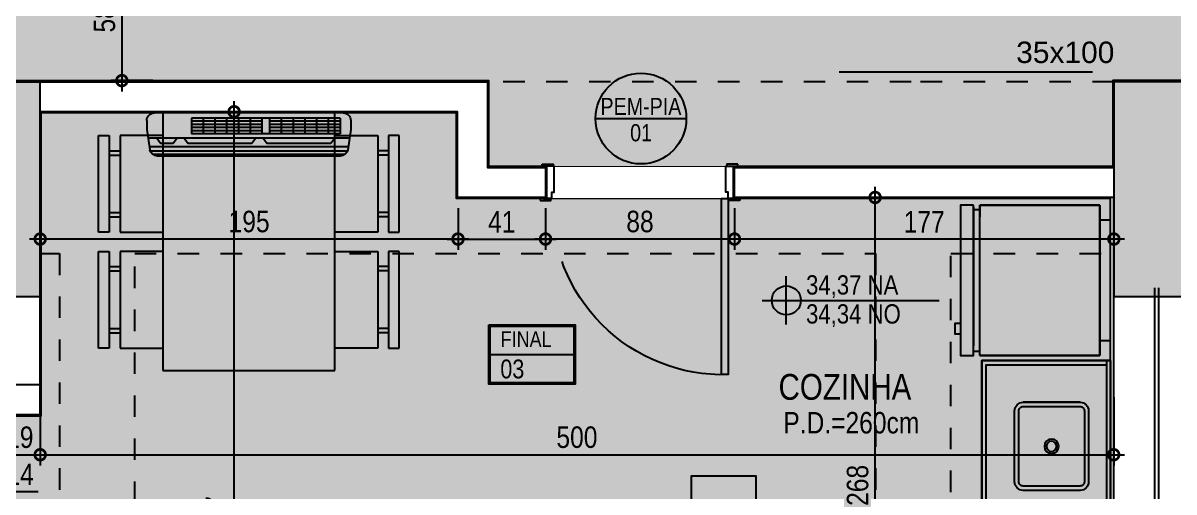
# Model space of a CAD drawing. Header units: metres. Extents: x -23 to 570, y -54 to 184.
# Drawn here: x 9.52 to 14.88, y 0.54 to 2.72 of the extents above; entities that cross this region are included whole.
import ezdxf
from ezdxf.enums import TextEntityAlignment as Align

# ---------------------------------------------------------------- set-up
doc = ezdxf.new("R2010")
doc.units = ezdxf.units.M
doc.header["$PDMODE"] = 35
doc.linetypes.add('DASHEDX2', pattern=[1.5, 1, -0.5])
doc.linetypes.add('PUC$0$DASHEDX2', pattern=[1.5, 1, -0.5])
for name, color, linetype in [('1', 232, 'DASHEDX2'), ('12', 232, 'Continuous'), ('4', 2, 'Continuous'), ('ARQ-DIM', 2, 'Continuous'), ('ARQ-SIM', 1, 'Continuous'), ('ARQ-TXT', 2, 'Continuous'), ('PUC$0$ARQ-ALV ACAB', 4, 'Continuous'), ('PUC$0$ARQ-ALV OSSO', 5, 'Continuous'), ('PUC$0$ARQ-AUX', 7, 'Continuous'), ('PUC$0$ARQ-CAX @ 1', 1, 'Continuous'), ('PUC$0$ARQ-ENCH', 1, 'Continuous'), ('PUC$0$ARQ-HID', 7, 'Continuous'), ('PUC$0$ARQ-MOB', 7, 'Continuous'), ('PUC$0$ARQ-PRJ', 7, 'PUC$0$DASHEDX2'), ('PUC$0$MAUROAMARELO', 162, 'Continuous')]:
    doc.layers.add(name, color=color, linetype=linetype)
doc.layers.add('PUC$0$ARQ-FORRO', color=9, linetype='Continuous', lineweight=5)
doc.styles.add('Adesa', font='ARIALN.TTF')
doc.styles.get("Standard").update_dxf_attribs({"font": 'arial.ttf'})
doc.dimstyles.new('ADESA 1-0050', dxfattribs={"dimtxt": 0.1, "dimasz": 0.1, "dimexe": 0.05, "dimexo": 0.05, "dimgap": 0.03, "dimtad": 1, "dimdec": 1, "dimlfac": 100, "dimzin": 12, "dimtxsty": 'Adesa', "dimblk": 'DOTSMALL', "dimcen": 1, "dimdle": 0.05, "dimclrd": 1, "dimclre": 1, "dimclrt": 256, "dimazin": 3, "dimtm": 1e-09, "dimtfac": 1, "dimtdec": 1, "dimtmove": 1, "dimatfit": 0, "dimldrblk": 'DOTSMALL', "dimfxl": 0.8, "dimtvp": 2, "dimtolj": 1, "dimtzin": 0, "dimarcsym": 0})

# ---------------------------------------------------------------- blocks, each defined once
blk = doc.blocks.new('_DotSmall')
at = {"color": 0, "linetype": 'ByBlock', "const_width": 0.5}
blk.add_lwpolyline([(-0.0625, 0, 1), (0.0625, 0, 1)], format="xyb", close=True, dxfattribs=at)
blk = doc.blocks.new('*D41')
at = {"layer": 'ARQ-DIM', "color": 1, "lineweight": -2, "transparency": 16777216}
for p, q in [((9.25, 1.03), (9.25, 0.6634)), ((9.39, 1.0307), (9.39, 0.6634)), ((9.25, 0.7134), (9.15, 0.7134)), ((9.39, 0.7134), (9.25, 0.7134)), ((9.39, 0.7134), (9.25, 0.7134)), ((9.32, 0.7134), (9.4217, 0.5419)), ((9.39, 0.7134), (9.49, 0.7134)), ((9.4217, 0.5419), (9.5912, 0.5419))]:
    blk.add_line(p, q, dxfattribs=at)
at = {"layer": 'Defpoints', "color": 0, "transparency": 16777216}
for p in [(9.25, 1.08), (9.39, 1.0807), (9.25, 0.7134)]:
    blk.add_point(p, dxfattribs=at)
at = {"layer": 'ARQ-DIM', "color": 1, "lineweight": -2, "transparency": 16777216, "xscale": 0.1, "yscale": 0.1, "zscale": 0.1}
blk.add_blockref('_DotSmall', (9.25, 0.7134), dxfattribs=at)
at = {"layer": 'ARQ-DIM', "color": 1, "lineweight": -2, "transparency": 16777216, "xscale": 0.1, "yscale": 0.1, "zscale": 0.1, "rotation": 180}
blk.add_blockref('_DotSmall', (9.39, 0.7134), dxfattribs=at)
at = {"layer": 'ARQ-DIM', "transparency": 16777216, "insert": (9.5065, 0.6221), "char_height": 0.1, "attachment_point": 5, "style": 'Adesa'}
blk.add_mtext('\\A1;14', dxfattribs=at)
blk = doc.blocks.new('*D42')
at = {"layer": 'ARQ-DIM', "color": 1, "lineweight": -2, "transparency": 16777216}
for p, q in [((9.41, 1.0307), (9.41, 0.6634)), ((9.6, 1.0307), (9.6, 0.6634)), ((9.36, 0.7134), (9.65, 0.7134))]:
    blk.add_line(p, q, dxfattribs=at)
at = {"layer": 'Defpoints', "color": 0, "transparency": 16777216}
for p in [(9.41, 1.0807), (9.6, 1.0807), (9.6, 0.7134)]:
    blk.add_point(p, dxfattribs=at)
at = {"layer": 'ARQ-DIM', "color": 1, "lineweight": -2, "transparency": 16777216, "xscale": 0.1, "yscale": 0.1, "zscale": 0.1, "rotation": 180}
blk.add_blockref('_DotSmall', (9.41, 0.7134), dxfattribs=at)
at = {"layer": 'ARQ-DIM', "color": 1, "lineweight": -2, "transparency": 16777216, "xscale": 0.1, "yscale": 0.1, "zscale": 0.1}
blk.add_blockref('_DotSmall', (9.6, 0.7134), dxfattribs=at)
at = {"layer": 'ARQ-DIM', "transparency": 16777216, "insert": (9.505, 0.7944), "char_height": 0.1, "attachment_point": 5, "style": 'Adesa'}
blk.add_mtext('\\A1;19', dxfattribs=at)
blk = doc.blocks.new('*D43')
at = {"layer": 'ARQ-DIM', "color": 1, "lineweight": -2, "transparency": 16777216}
for p, q in [((14.599, 0.9807), (14.599, 0.6634)), ((9.6, 0.89), (9.6, 0.6634)), ((9.55, 0.7134), (14.649, 0.7134))]:
    blk.add_line(p, q, dxfattribs=at)
at = {"layer": 'Defpoints', "color": 0, "transparency": 16777216}
for p in [(14.599, 1.0307, 0), (9.6, 0.94, 0), (14.599, 0.7134)]:
    blk.add_point(p, dxfattribs=at)
at = {"layer": 'ARQ-DIM', "color": 1, "lineweight": -2, "transparency": 16777216, "xscale": 0.1, "yscale": 0.1, "zscale": 0.1, "rotation": 180}
blk.add_blockref('_DotSmall', (9.6, 0.7134), dxfattribs=at)
at = {"layer": 'ARQ-DIM', "color": 1, "lineweight": -2, "transparency": 16777216, "xscale": 0.1, "yscale": 0.1, "zscale": 0.1}
blk.add_blockref('_DotSmall', (14.599, 0.7134), dxfattribs=at)
at = {"layer": 'ARQ-DIM', "transparency": 16777216, "insert": (12.0995, 0.7944), "char_height": 0.1, "attachment_point": 5, "style": 'Adesa'}
blk.add_mtext('\\A1;500', dxfattribs=at)
blk = doc.blocks.new('*D57')
at = {"layer": 'ARQ-DIM', "color": 1, "lineweight": -2, "transparency": 16777216}
for p, q in [((13.488, -0.8199), (13.488, 1.9612)), ((13.7208, 1.9112), (13.438, 1.9112)), ((13.719, -0.7699), (13.438, -0.7699))]:
    blk.add_line(p, q, dxfattribs=at)
at = {"layer": 'Defpoints', "color": 0, "transparency": 16777216}
for p in [(13.488, 1.9112), (13.7708, 1.9112, 0), (13.769, -0.7699, 0)]:
    blk.add_point(p, dxfattribs=at)
at = {"layer": 'ARQ-DIM', "color": 1, "lineweight": -2, "transparency": 16777216, "xscale": 0.1, "yscale": 0.1, "zscale": 0.1}
for p, rotation in [((13.488, 1.9112), 90), ((13.488, -0.7699), 270)]:
    blk.add_blockref('_DotSmall', p, dxfattribs=dict(at, rotation=rotation))
at = {"layer": 'ARQ-DIM', "transparency": 16777216, "insert": (13.4069, 0.5707), "char_height": 0.1, "attachment_point": 5, "rotation": 90, "style": 'Adesa'}
blk.add_mtext('\\A1;268', dxfattribs=at)
blk = doc.blocks.new('*D62')
at = {"layer": 'ARQ-DIM', "color": 1, "lineweight": -2, "transparency": 16777216}
for p, q in [((10.5029, -1.5088), (10.5029, 2.36)), ((10.3808, 2.31), (10.5529, 2.31)), ((10.3808, -1.4588), (10.5529, -1.4588))]:
    blk.add_line(p, q, dxfattribs=at)
at = {"layer": 'Defpoints', "color": 0, "transparency": 16777216}
for p in [(10.3308, 2.31, 0), (10.5029, 2.31), (10.3308, -1.4588, 0)]:
    blk.add_point(p, dxfattribs=at)
at = {"layer": 'ARQ-DIM', "color": 1, "lineweight": -2, "transparency": 16777216, "xscale": 0.1, "yscale": 0.1, "zscale": 0.1}
for p, rotation in [((10.5029, 2.31), 90), ((10.5029, -1.4588), 270)]:
    blk.add_blockref('_DotSmall', p, dxfattribs=dict(at, rotation=rotation))
at = {"layer": 'ARQ-DIM', "transparency": 16777216, "insert": (10.4219, 0.4256), "char_height": 0.1, "attachment_point": 5, "rotation": 90, "style": 'Adesa'}
blk.add_mtext('\\A1;377', dxfattribs=at)
blk = doc.blocks.new('*D65')
at = {"layer": 'ARQ-DIM', "color": 1, "lineweight": -2, "transparency": 16777216}
for p, q in [((12.8332, 1.8612), (12.8332, 1.6675)), ((14.6, 1.8612), (14.6, 1.6675)), ((14.65, 1.7175), (12.7832, 1.7175))]:
    blk.add_line(p, q, dxfattribs=at)
at = {"layer": 'Defpoints', "color": 0, "transparency": 16777216}
for p in [(12.8332, 1.9112, 0), (14.6, 1.9112, 0), (12.8332, 1.7175)]:
    blk.add_point(p, dxfattribs=at)
at = {"layer": 'ARQ-DIM', "color": 1, "lineweight": -2, "transparency": 16777216, "xscale": 0.1, "yscale": 0.1, "zscale": 0.1, "rotation": 180}
blk.add_blockref('_DotSmall', (12.8332, 1.7175), dxfattribs=at)
at = {"layer": 'ARQ-DIM', "color": 1, "lineweight": -2, "transparency": 16777216, "xscale": 0.1, "yscale": 0.1, "zscale": 0.1}
blk.add_blockref('_DotSmall', (14.6, 1.7175), dxfattribs=at)
at = {"layer": 'ARQ-DIM', "transparency": 16777216, "insert": (13.7166, 1.7977), "char_height": 0.1, "attachment_point": 5, "style": 'Adesa'}
blk.add_mtext('\\A1;177', dxfattribs=at)
blk = doc.blocks.new('*D66')
at = {"layer": 'ARQ-DIM', "color": 1, "lineweight": -2, "transparency": 16777216}
for p, q in [((11.9532, 1.8612), (11.9532, 1.6675)), ((12.8332, 1.8612), (12.8332, 1.6675)), ((12.8832, 1.7175), (11.9032, 1.7175))]:
    blk.add_line(p, q, dxfattribs=at)
at = {"layer": 'Defpoints', "color": 0, "transparency": 16777216}
for p in [(11.9532, 1.9112, 0), (12.8332, 1.9112, 0), (11.9532, 1.7175)]:
    blk.add_point(p, dxfattribs=at)
at = {"layer": 'ARQ-DIM', "color": 1, "lineweight": -2, "transparency": 16777216, "xscale": 0.1, "yscale": 0.1, "zscale": 0.1, "rotation": 180}
blk.add_blockref('_DotSmall', (11.9532, 1.7175), dxfattribs=at)
at = {"layer": 'ARQ-DIM', "color": 1, "lineweight": -2, "transparency": 16777216, "xscale": 0.1, "yscale": 0.1, "zscale": 0.1}
blk.add_blockref('_DotSmall', (12.8332, 1.7175), dxfattribs=at)
at = {"layer": 'ARQ-DIM', "transparency": 16777216, "insert": (12.3932, 1.7985), "char_height": 0.1, "attachment_point": 5, "style": 'Adesa'}
blk.add_mtext('\\A1;88', dxfattribs=at)
blk = doc.blocks.new('*D67')
at = {"layer": 'ARQ-DIM', "color": 1, "lineweight": -2, "transparency": 16777216}
for p, q in [((11.5458, 1.8612), (11.5458, 1.6675)), ((11.9532, 1.8612), (11.9532, 1.6675)), ((11.4958, 1.7175), (12.0032, 1.7175))]:
    blk.add_line(p, q, dxfattribs=at)
at = {"layer": 'Defpoints', "color": 0, "transparency": 16777216}
for p in [(11.5458, 1.9112, 0), (11.9532, 1.9112, 0), (11.9532, 1.7175)]:
    blk.add_point(p, dxfattribs=at)
at = {"layer": 'ARQ-DIM', "color": 1, "lineweight": -2, "transparency": 16777216, "xscale": 0.1, "yscale": 0.1, "zscale": 0.1, "rotation": 180}
blk.add_blockref('_DotSmall', (11.5458, 1.7175), dxfattribs=at)
at = {"layer": 'ARQ-DIM', "color": 1, "lineweight": -2, "transparency": 16777216, "xscale": 0.1, "yscale": 0.1, "zscale": 0.1}
blk.add_blockref('_DotSmall', (11.9532, 1.7175), dxfattribs=at)
at = {"layer": 'ARQ-DIM', "transparency": 16777216, "insert": (11.7495, 1.7977), "char_height": 0.1, "attachment_point": 5, "style": 'Adesa'}
blk.add_mtext('\\A1;41', dxfattribs=at)
blk = doc.blocks.new('*D68')
at = {"layer": 'ARQ-DIM', "color": 1, "lineweight": -2, "transparency": 16777216}
for p, q in [((9.6, 1.8612), (9.6, 1.6675)), ((11.5458, 1.8612), (11.5458, 1.6675)), ((11.5958, 1.7175), (9.55, 1.7175))]:
    blk.add_line(p, q, dxfattribs=at)
at = {"layer": 'Defpoints', "color": 0, "transparency": 16777216}
for p in [(9.6, 1.9112, 0), (11.5458, 1.9112, 0), (9.6, 1.7175)]:
    blk.add_point(p, dxfattribs=at)
at = {"layer": 'ARQ-DIM', "color": 1, "lineweight": -2, "transparency": 16777216, "xscale": 0.1, "yscale": 0.1, "zscale": 0.1, "rotation": 180}
blk.add_blockref('_DotSmall', (9.6, 1.7175), dxfattribs=at)
at = {"layer": 'ARQ-DIM', "color": 1, "lineweight": -2, "transparency": 16777216, "xscale": 0.1, "yscale": 0.1, "zscale": 0.1}
blk.add_blockref('_DotSmall', (11.5458, 1.7175), dxfattribs=at)
at = {"layer": 'ARQ-DIM', "transparency": 16777216, "insert": (10.5729, 1.7985), "char_height": 0.1, "attachment_point": 5, "style": 'Adesa'}
blk.add_mtext('\\A1;195', dxfattribs=at)
blk = doc.blocks.new('NipAcOs')
at = {"layer": 'ARQ-SIM'}
h = blk.add_hatch(color=256, dxfattribs=at)
h.dxf.hatch_style = 1
h.paths.add_polyline_path([(0, 0.15, 0.414214), (-0.15, 0), (0, 0)])
h.paths.add_polyline_path([(0.15, 0), (0, 0), (0, -0.15, 0.414214)])
for p, q in [((0, -0.25), (0, 0.25)), ((-0.25, 0), (0.15, 0)), ((0.15, 0), (1.583, 0))]:
    blk.add_line(p, q, dxfattribs=at)
blk.add_circle((0, 0), 0.15, dxfattribs=at)
at = {"style": 'Adesa'}
for p in [(0.204, 0.06), (0.204, -0.24)]:
    blk.add_attdef('000,00', p, '', height=0.2, dxfattribs=at)
blk = doc.blocks.new('N AP')
for points in [[(0.3098, 0.5223), (0.8624, 0.5223), (0.8624, 0.1419), (0.3098, 0.1419)], [(0.3198, 0.5123), (0.8524, 0.5123), (0.8524, 0.1519), (0.3198, 0.1519)]]:
    blk.add_lwpolyline(points, close=True)
for points in [[(0.3198, 0.3321), (0.8524, 0.3321)], [(0.3198, 0.1519), (0.8524, 0.1519)]]:
    blk.add_lwpolyline(points)
at = {"insert": (0.3864, 0.4801), "char_height": 0.1, "attachment_point": 1, "style": 'Adesa'}
blk.add_mtext_dynamic_manual_height_columns('FINAL', width=0.3501, gutter_width=50, heights=[0], dxfattribs=at)
at = {"style": 'Adesa'}
blk.add_attdef('00', text='', height=0.1, dxfattribs=at).set_placement((0.5673, 0.171), align=Align.CENTER)
blk = doc.blocks.new('*D1287')
at = {"layer": 'ARQ-DIM', "color": 1, "lineweight": -2, "transparency": 16777216}
for p, q in [((9.9804, 3.0809), (9.9804, 2.405)), ((10.1249, 3.0309), (9.9304, 3.0309)), ((10.1249, 2.455), (9.9304, 2.455))]:
    blk.add_line(p, q, dxfattribs=at)
at = {"layer": 'Defpoints', "color": 0, "transparency": 16777216}
for p in [(10.1749, 3.0309, 0), (9.9804, 2.455), (10.1749, 2.455, 0)]:
    blk.add_point(p, dxfattribs=at)
at = {"layer": 'ARQ-DIM', "color": 1, "lineweight": -2, "transparency": 16777216, "xscale": 0.1, "yscale": 0.1, "zscale": 0.1}
for p, rotation in [((9.9804, 3.0309), 90), ((9.9804, 2.455), 270)]:
    blk.add_blockref('_DotSmall', p, dxfattribs=dict(at, rotation=rotation))
at = {"layer": 'ARQ-DIM', "transparency": 16777216, "insert": (9.8994, 2.7429), "char_height": 0.1, "attachment_point": 5, "rotation": 90, "style": 'Adesa'}
blk.add_mtext('\\A1;58', dxfattribs=at)
blk = doc.blocks.new('TIPO COTA$0$Chamada_planta')
at = {"layer": 'ARQ-SIM'}
blk.add_line((-1.409, 0), (1.409, 0), dxfattribs=at)
blk.add_circle((0, 0), 1.409, dxfattribs=at)
at = {"layer": 'ARQ-SIM', "color": 2, "style": 'Adesa'}
for tag, p in [('NUMERO', (0, 0.234)), ('C.D.', (0, -0.272))]:
    blk.add_attdef(tag, text='', height=0.5, dxfattribs=at).set_placement(p, align=Align.MIDDLE_CENTER)
blk = doc.blocks.new('PUC$0$00002ITA-AIT-PR-008-BSE-PLA-TIP-R00$0$Cuba 1')
blk.add_line((0.205, 0.305), (0.205, 0.04))
for points in [[(0.165, 0, 0.414214), (0.205, 0.04), (0.205, 0.305, 0.414214), (0.165, 0.345), (-0.165, 0.345, 0.414214), (-0.205, 0.305), (-0.205, 0.04, 0.414214), (-0.165, 0)], [(-0.165, 0.02), (0.165, 0.02, 0.414214), (0.185, 0.04), (0.185, 0.305, 0.414214), (0.165, 0.325), (-0.165, 0.325, 0.414214), (-0.185, 0.305), (-0.185, 0.04, 0.414214)]]:
    blk.add_lwpolyline(points, format="xyb", close=True)
for radius in [0.0337, 0.0237]:
    blk.add_circle((0, 0.1725), radius)
blk = doc.blocks.new('*U2449')
at = {"linetype": 'Continuous'}
blk.add_lwpolyline([(0, 0), (0, 0.6), (-1.2, 0.6), (-1.2, 0)], dxfattribs=at)
at = {"lineweight": -2}
for points in [[(-1.2, 0), (-1.2, 0.6), (0, 0.6), (0, 0)], [(-1.18, 0.02), (-1.18, 0.58), (-0.02, 0.58), (-0.02, 0.02)], [(0, 0.02), (-1.2, 0.02)], [(0, 0), (-1.2, 0)]]:
    blk.add_lwpolyline(points, dxfattribs=at)
at = {"lineweight": -2, "extrusion": (0, 0, -1), "zscale": -1, "rotation": 180}
blk.add_blockref('PUC$0$00002ITA-AIT-PR-008-BSE-PLA-TIP-R00$0$Cuba 1', (0.4, 0.4475), dxfattribs=at)
blk = doc.blocks.new('*U2406')
for points in [[(-0.045, 0.01), (0.005, 0.01), (0.005, 0), (-0.045, 0)], [(0.865, 0.01), (0.815, 0.01), (0.815, 0), (0.865, 0)], [(-0.055, -0.16), (-0.005, -0.16), (-0.005, -0.15), (-0.055, -0.15)], [(0, -0.15), (0, -0.97), (0.03, -0.97), (0.03, -0.15)], [(0.875, -0.16), (0.825, -0.16), (0.825, -0.15), (0.875, -0.15)]]:
    blk.add_lwpolyline(points, close=True)
for points in [[(-0.04, -0.15), (0, -0.15), (0, -0.12), (0.01, -0.12), (0.01, 0), (-0.025, 0), (-0.025, -0.15)], [(0.86, -0.15), (0.82, -0.15), (0.82, -0.12), (0.81, -0.12), (0.81, 0), (0.845, 0), (0.845, -0.15)]]:
    blk.add_lwpolyline(points)
at = {"layer": 'PUC$0$ARQ-PRJ'}
blk.add_arc((0.0237, -0.1737), 0.7967, 268.2986, 1.7014, dxfattribs=at)
blk = doc.blocks.new('PUC$0$pl apto tipo 3 puc')
at = {"layer": 'PUC$0$ARQ-ALV ACAB', "elevation": 0}
for points in [[(-14.594, 0.7661), (-14.594, -1.905), (-12.8372, -1.905), (-12.8372, -2.055), (-12.8922, -2.055)], [(-9.254, -2.3038), (-9.254, -1.0438), (-9.224, -1.0438), (-9.224, -0.8938), (-9.614, -0.8938), (-9.614, -2.3041)], [(-5.549, -2.4538), (-11.6972, -2.4538), (-11.6972, -2.055), (-11.9672, -2.055), (-11.9672, -1.905), (-11.5472, -1.905), (-11.5472, -2.3038), (-9.614, -2.3038)]]:
    blk.add_lwpolyline(points, dxfattribs=at)
at = {"layer": 'PUC$0$ARQ-ALV OSSO'}
for p, q in [((-14.6091, 2.8604, 0), (-14.609, -1.91, 0)), ((-14.609, -1.91, 0), (-12.8422, -1.91, 0)), ((-12.8422, -1.91, 0), (-12.8422, -2.05, 0)), ((-12.8422, -2.05, 0), (-14.6072, -2.05, 0))]:
    blk.add_line(p, q, dxfattribs=at)
blk.add_lwpolyline([(-14.799, 2.0012), (-14.799, -1.4888)], dxfattribs=at)
at = {"layer": 'PUC$0$ARQ-ALV OSSO', "elevation": 0}
for points in [[(-9.259, -2.3088), (-9.259, -1.0388), (-9.229, -1.0388), (-9.229, -0.8988), (-9.609, -0.8988), (-9.609, -2.3088)], [(-9.259, -1.0388), (-9.609, -1.0388)], [(-9.2572, -2.4488), (-11.6922, -2.4488), (-11.6922, -2.05), (-11.9622, -2.05), (-11.9622, -1.91), (-11.5522, -1.91), (-11.5522, -2.3088), (-9.609, -2.3088)]]:
    blk.add_lwpolyline(points, dxfattribs=at)
at = {"layer": 'PUC$0$ARQ-CAX @ 1', "xscale": -1, "rotation": 180}
blk.add_blockref('*U2406', (-12.8122, -2.055), dxfattribs=at)
at = {"layer": 'PUC$0$ARQ-HID', "extrusion": (0, 0, -1), "xscale": -1.000000000000002, "zscale": -1.000000000000002, "rotation": 90}
blk.add_blockref('*U2449', (14.594, -1.1513, 0), dxfattribs=at)
blk = doc.blocks.new('PUC$0$pl apto tipo 2 puc')
at = {"layer": 'PUC$0$ARQ-ALV OSSO', "elevation": 0}
blk.add_lwpolyline([(-14.8188, 2.0012), (-14.8188, -1.4888)], dxfattribs=at)
blk = doc.blocks.new('PUC$0$mesa 5l')
at = {"layer": 'PUC$0$ARQ-MOB'}
for p, q in [((988.4153, 457.2276), (987.9653, 457.2276)), ((987.9653, 457.2276), (987.9653, 457.1776)), ((988.4153, 457.1776), (988.4153, 457.2276)), ((988.9549, 457.2276, -0.0226), (988.5049, 457.2276, -0.0226)), ((988.5049, 457.2276, -0.0226), (988.5049, 457.1776, -0.0226)), ((988.9549, 457.1776, -0.0226), (988.9549, 457.2276, -0.0226)), ((987.9653, 457.1776), (988.4153, 457.1776)), ((988.0365, 457.1776), (988.0365, 457.1276)), ((988.0565, 457.1776), (988.0565, 457.1276)), ((988.0565, 457.1776), (988.0565, 457.1276)), ((988.3241, 457.1776), (988.3241, 457.1276)), ((988.3441, 457.1776), (988.3441, 457.1276)), ((988.5049, 457.1776, -0.0226), (988.9549, 457.1776, -0.0226)), ((988.5761, 457.1776, -0.0226), (988.5761, 457.1276, -0.0226)), ((988.5961, 457.1776, -0.0226), (988.5961, 457.1276, -0.0226)), ((988.5961, 457.1776, -0.0226), (988.5961, 457.1276, -0.0226)), ((988.8637, 457.1776, -0.0226), (988.8637, 457.1276, -0.0226)), ((988.8837, 457.1776, -0.0226), (988.8837, 457.1276, -0.0226)), ((987.9653, 456.9276), (987.9653, 457.1276)), ((987.9653, 457.1276), (988.4153, 457.1276)), ((988.4153, 457.1276), (988.4153, 456.9276)), ((988.5049, 456.9276, -0.0226), (988.5049, 457.1276, -0.0226)), ((988.5049, 457.1276, -0.0226), (988.9549, 457.1276, -0.0226)), ((988.9549, 457.1276, -0.0226), (988.9549, 456.9276, -0.0226)), ((989.0601, 456.9276), (987.8601, 456.9276)), ((987.8601, 456.9276), (987.8601, 456.1276)), ((989.0601, 456.1276), (989.0601, 456.9276)), ((987.8601, 456.1276), (989.0601, 456.1276)), ((987.9653, 456.1276), (987.9653, 455.9276)), ((988.4153, 455.9276), (988.4153, 456.1276)), ((988.5049, 456.1276, -0.0226), (988.5049, 455.9276, -0.0226)), ((988.9549, 455.9276, -0.0226), (988.9549, 456.1276, -0.0226)), ((987.9653, 455.9276), (988.4153, 455.9276)), ((988.0365, 455.8776), (988.0365, 455.9276)), ((988.0565, 455.8776), (988.0565, 455.9276)), ((988.0565, 455.8776), (988.0565, 455.9276)), ((988.3241, 455.8776), (988.3241, 455.9276)), ((988.3441, 455.8776), (988.3441, 455.9276)), ((988.5049, 455.9276, -0.0226), (988.9549, 455.9276, -0.0226)), ((988.5761, 455.8776, -0.0226), (988.5761, 455.9276, -0.0226)), ((988.5961, 455.8776, -0.0226), (988.5961, 455.9276, -0.0226)), ((988.5961, 455.8776, -0.0226), (988.5961, 455.9276, -0.0226)), ((988.8637, 455.8776, -0.0226), (988.8637, 455.9276, -0.0226)), ((988.8837, 455.8776, -0.0226), (988.8837, 455.9276, -0.0226)), ((987.9653, 455.8276), (987.9653, 455.8776)), ((987.9653, 455.8776), (988.4153, 455.8776)), ((988.4153, 455.8776), (988.4153, 455.8276)), ((988.5049, 455.8276, -0.0226), (988.5049, 455.8776, -0.0226)), ((988.5049, 455.8776, -0.0226), (988.9549, 455.8776, -0.0226)), ((988.9549, 455.8776, -0.0226), (988.9549, 455.8276, -0.0226)), ((988.4153, 455.8276), (987.9653, 455.8276)), ((988.9549, 455.8276, -0.0226), (988.5049, 455.8276, -0.0226))]:
    blk.add_line(p, q, dxfattribs=at)
blk = doc.blocks.new('PUC$0$GELADEIRA')
for p, q in [((-0.7, 0.7092), (-0.7, 0.15)), ((-0.7, 0.7092), (0, 0.7092)), ((-0.7, 0.15), (-0.7, 0.7092)), ((-0.7, 0.15), (-0.7, 0.7092)), ((-0.0098, 0.7392), (-0.6547, 0.7392)), ((-0.055, 0.7391), (-0.0098, 0.7392)), ((-0.0098, 0.7392), (-0.055, 0.7391)), ((0, 0.7092), (-0.055, 0.7092)), ((-0.055, 0.7092), (0, 0.7092)), ((0, 0.15), (0, 0.7092)), ((0, 0.7092), (0, 0.15)), ((0, 0.7092), (0, 0.15)), ((-0.7, 0.15), (0, 0.15)), ((0, 0.15), (-0.7, 0.15)), ((0, 0.15), (-0.7, 0.15))]:
    blk.add_line(p, q)
for points in [[(-0.6, 0.8), (-0.6, 0.824), (-0.55, 0.824), (-0.55, 0.8)], [(-0.68, 0.7392), (-0.68, 0.7092)], [(-0.02, 0.7392), (-0.02, 0.7092)], [(-0.63, 0.15), (-0.63, 0.1), (-0.07, 0.1), (-0.07, 0.15)]]:
    blk.add_lwpolyline(points)
blk.add_lwpolyline([(0, 0.7392), (0, 0.8), (-0.7, 0.8), (-0.7, 0.7392)], close=True)
blk = doc.blocks.new('PUC$0$layout puc 3')
at = {"layer": 'PUC$0$ARQ-MOB'}
blk.add_lwpolyline([(7.3782, 3.02), (7.0782, 3.02), (7.0782, 3.47), (7.3782, 3.47)], close=True, dxfattribs=at)
at = {"layer": 'PUC$0$ARQ-MOB', "color": 7, "rotation": 270}
blk.add_blockref('PUC$0$mesa 5l', (-451.5109, 993.0201), dxfattribs=at)
at = {"layer": 'PUC$0$ARQ-MOB', "rotation": 90}
blk.add_blockref('PUC$0$GELADEIRA', (9.13, 4.7304), dxfattribs=at)
blk = doc.blocks.new('PUC$0$forro area comum')
at = {"layer": 'PUC$0$ARQ-FORRO'}
h = blk.add_hatch(color=256, dxfattribs=at)
h.dxf.hatch_style = 1
h.paths.add_polyline_path([(11.6882, 2.455), (11.6882, 2.0562), (14.5982, 2.0547), (14.5982, 2.455), (22.4606, 2.455), (22.4606, 2.0562), (25.295, 2.056), (25.295, 2.4552), (26.4562, 2.4546), (26.4563, 3.9549), (5.17, 3.9599), (5.0963, 3.9584), (3.8246, 3.96), (3.825, 9.24), (2.3202, 9.2404), (2.3201, 3.955), (-1.06, 3.955), (-1.06, 4.3049), (-0.355, 4.305), (-0.355, 4.5591), (-0.2032, 4.5606), (-0.2032, 8.4256), (-4.865, 8.4256), (-4.865, 4.9649), (-4.6551, 4.9649), (-4.655, 4.1049), (-3.945, 4.1049), (-3.945, 3.9549), (-11.1863, 3.9549), (-11.1863, 2.455), (-10.025, 2.455), (-10.025, 2.0558), (-7.1264, 2.0558), (-7.1264, 2.455)])
at = {"layer": 'PUC$0$ARQ-FORRO', "elevation": 0}
blk.add_lwpolyline([(-7.1264, 2.455), (11.6882, 2.455), (11.6882, 2.0562), (14.5982, 2.0547), (14.5982, 2.455), (22.4606, 2.455), (22.4606, 2.0562), (25.295, 2.056), (25.295, 2.4552), (26.4562, 2.4546), (26.4563, 3.9549), (5.17, 3.9599), (5.0963, 3.9584), (3.8246, 3.96)], dxfattribs=at)
blk = doc.blocks.new('PUC$0$pl  forro 3')
at = {"layer": 'PUC$0$ARQ-FORRO'}
h = blk.add_hatch(color=256, dxfattribs=at)
h.dxf.hatch_style = 1
h.paths.add_polyline_path([(1.8588, 1.21), (3.7921, 1.21), (3.7921, 0.8112), (6.8388, 0.8112), (6.8389, -1.8599), (5.0371, -1.8599), (5.0371, -0.93), (4.8871, -0.93), (4.8871, -2.5488), (1.8588, -2.5488), (1.8588, -1.4888), (0.7248, -1.4888), (0.7248, -0.2), (1.8588, -0.2)])
blk.add_lwpolyline([(1.8588, 1.21), (3.7921, 1.21), (3.7921, 0.8112), (6.8388, 0.8112), (6.8389, -1.8599), (5.0371, -1.8599), (5.0371, -0.93), (4.8871, -0.93), (4.8871, -2.5488), (1.8588, -2.5488), (1.8588, -1.4888), (0.7248, -1.4888), (0.7248, -0.2), (1.8588, -0.2)], close=True, dxfattribs=at)
blk = doc.blocks.new('PUC$0$Q2')
at = {"layer": 'PUC$0$MAUROAMARELO'}
for p, q in [((243.2266, -387.22), (243.2413, -387.125)), ((244.1641, -387.1387), (243.239, -387.1387)), ((244.1601, -387.1183), (243.2432, -387.1183)), ((244.1482, -387.1027), (243.2551, -387.1027)), ((244.127, -387.0957), (243.2763, -387.0957)), ((244.1766, -387.22), (244.162, -387.125)), ((244.1703, -387.1785), (243.2323, -387.1785)), ((243.274, -387.1785), (243.2923, -387.1547)), ((243.3497, -387.1547), (243.2923, -387.1547)), ((243.368, -387.1785), (243.3497, -387.1547)), ((243.4003, -387.1785), (243.4186, -387.1547)), ((243.7159, -387.1547), (243.4186, -387.1547)), ((243.7342, -387.1785), (243.7159, -387.1547)), ((243.7684, -387.1785), (243.7867, -387.1547)), ((244.0841, -387.1547), (243.7867, -387.1547)), ((244.1024, -387.1785), (244.0841, -387.1547)), ((243.2266, -387.2614), (243.2266, -387.22)), ((243.798, -387.1987), (243.4341, -387.1987)), ((243.4341, -387.2718), (243.4341, -387.1987)), ((243.5968, -387.2135), (243.4341, -387.2135)), ((243.5968, -387.2283), (243.4341, -387.2283)), ((243.5968, -387.2431), (243.4341, -387.2431)), ((243.4888, -387.2718), (243.4888, -387.1987)), ((243.5435, -387.2718), (243.5435, -387.1987)), ((243.6599, -387.2135), (243.5968, -387.2135)), ((243.6599, -387.2283), (243.5968, -387.2283)), ((243.6599, -387.2431), (243.5968, -387.2431)), ((243.5983, -387.2718), (243.5983, -387.1987)), ((243.653, -387.2718), (243.653, -387.1987)), ((243.723, -387.2135), (243.6599, -387.2135)), ((243.723, -387.2283), (243.6599, -387.2283)), ((243.723, -387.2431), (243.6599, -387.2431)), ((243.7077, -387.2718), (243.7077, -387.1987)), ((243.7624, -387.2135), (243.723, -387.2135)), ((243.7624, -387.2283), (243.723, -387.2283)), ((243.7624, -387.2431), (243.723, -387.2431)), ((243.7624, -387.2718), (243.7624, -387.1987)), ((243.798, -387.2718), (243.798, -387.1987)), ((244.1264, -387.1987), (243.798, -387.1987)), ((243.906, -387.2135), (243.798, -387.2135)), ((243.906, -387.2283), (243.798, -387.2283)), ((243.906, -387.2431), (243.798, -387.2431)), ((243.8527, -387.2718), (243.8527, -387.1987)), ((243.9691, -387.2135), (243.906, -387.2135)), ((243.9691, -387.2283), (243.906, -387.2283)), ((243.9691, -387.2431), (243.906, -387.2431)), ((243.9074, -387.2718), (243.9074, -387.1987)), ((243.9622, -387.2718), (243.9622, -387.1987)), ((244.0322, -387.2135), (243.9691, -387.2135)), ((244.0322, -387.2283), (243.9691, -387.2283)), ((244.0322, -387.2431), (243.9691, -387.2431)), ((244.0169, -387.2718), (244.0169, -387.1987)), ((244.1264, -387.2135), (244.0322, -387.2135)), ((244.1264, -387.2283), (244.0322, -387.2283)), ((244.1264, -387.2431), (244.0322, -387.2431)), ((244.0716, -387.2718), (244.0716, -387.1987)), ((244.1264, -387.2718), (244.1264, -387.1987)), ((244.1766, -387.2614), (244.1766, -387.22)), ((244.1411, -387.2969), (243.2621, -387.2969)), ((243.5968, -387.2578), (243.4341, -387.2578)), ((243.798, -387.2718), (243.4341, -387.2718)), ((243.6599, -387.2578), (243.5968, -387.2578)), ((243.723, -387.2578), (243.6599, -387.2578)), ((243.7624, -387.2578), (243.723, -387.2578)), ((243.906, -387.2578), (243.798, -387.2578)), ((244.1264, -387.2718), (243.798, -387.2718)), ((243.9691, -387.2578), (243.906, -387.2578)), ((244.0322, -387.2578), (243.9691, -387.2578)), ((244.1264, -387.2578), (244.0322, -387.2578))]:
    blk.add_line(p, q, dxfattribs=at)
for centre, start, end in [((243.2763, -387.1312), 90, 170), ((244.127, -387.1312), 10, 90), ((243.2621, -387.2614), 180, 270), ((244.1411, -387.2614), 270, 0)]:
    blk.add_arc(centre, 0.0355, start, end, dxfattribs=at)
blk = doc.blocks.new('PUC$0$A$C38b7fdd1')
at = {"layer": 'PUC$0$MAUROAMARELO', "xscale": -1, "rotation": 180}
blk.add_blockref('PUC$0$Q2', (-247.7051, -382.1169, 0), dxfattribs=at)
blk = doc.blocks.new('PUC')
at = {"layer": 'PUC$0$ARQ-ALV ACAB'}
blk.add_lwpolyline([(14.9499, 2.455), (14.6, 2.455), (14.595, 2.455), (14.595, 2.0562)], dxfattribs=at)
at = {"layer": 'PUC$0$ARQ-ALV ACAB', "elevation": 0}
for points in [[(12.8832, 2.0562), (13.155, 2.0562)], [(13.155, 2.0562), (14.595, 2.0562)]]:
    blk.add_lwpolyline(points, dxfattribs=at)
at = {"layer": 'PUC$0$ARQ-AUX'}
blk.add_lwpolyline([(13.32, 2.4958), (14.5, 2.4958)], dxfattribs=at)
at = {"rotation": 180}
blk.add_blockref('PUC$0$pl apto tipo 3 puc', (-0.009, 0.0012, 0), dxfattribs=at)
at = {"layer": 'PUC$0$ARQ-ALV OSSO', "rotation": 180}
blk.add_blockref('PUC$0$pl apto tipo 2 puc', (-0.0088, 0.0012, 0), dxfattribs=at)
at = {"layer": 'PUC$0$ARQ-ENCH'}
blk.add_blockref('PUC$0$A$C38b7fdd1', (14.575, -2.875), dxfattribs=at)
at = {"layer": 'PUC$0$ARQ-FORRO'}
for name, p in [('PUC$0$forro area comum', (0, 0)), ('PUC$0$pl  forro 3', (7.7461, 1.095, 0))]:
    blk.add_blockref(name, p, dxfattribs=at)
at = {"layer": 'PUC$0$ARQ-MOB', "color": 6}
blk.add_blockref('PUC$0$layout puc 3', (5.555, -2.855, 0), dxfattribs=at)
blk = doc.blocks.new('est-lo-07-6sb-r00')
at = {"layer": '4'}
h = blk.add_hatch(color=8, dxfattribs=at)
h.dxf.hatch_style = 1
h.paths.add_polyline_path([(213.004314, 592.98646), (232.004314, 592.98646), (232.004314, 743.98646), (213.004314, 743.98646)], flags=17)
h.paths.add_polyline_path([(517.003016, 942.98646), (353.003016, 942.98646), (353.003016, 923.986062), (498.003016, 923.986062), (498.003016, 465.008359), (498.003039, 465.008359), (498.003039, 450.008359), (498.003039, 395.98646), (517.003016, 395.98646)])
h.paths.add_polyline_path([(3672.003309, 253.001099), (3672.003309, 388.001099), (3637.003309, 388.001099), (3637.003309, 253.001099)])
h.paths.add_polyline_path([(3637.003309, 942.98646), (3637.003194, 872.98646), (3653.003309, 872.98646), (3653.003309, 599.001099), (3637.003309, 599.001099), (3637.003309, 539.001099), (3672.003309, 539.001099), (3672.003309, 942.98646)])
h.paths.add_polyline_path([(3672.003424, 102.001099), (3637.003309, 102.001099), (3637.003309, 42.001099), (3653.003307, 42.001099), (3653.003307, -229.998901), (3637.003309, -229.998901), (3637.003309, -299.998901), (3672.003424, -299.998901)])
h.paths.add_polyline_path([(3075.003309, -299.999844), (3110.003309, -299.999844), (3110.003309, -199.999844), (3075.003309, -199.999844)])
h.paths.add_polyline_path([(3075.003309, 270.500177), (3110.003309, 270.500177), (3110.003309, 370.500177), (3075.003309, 370.500177)])
h.paths.add_polyline_path([(520.003309, 942.98646), (520.003309, 395.98646), (555.003309, 395.98646), (555.003309, 451.98646), (539.003309, 451.98646), (539.003309, 872.98646), (555.003309, 872.98646), (555.003309, 942.98646)])
h.paths.add_polyline_path([(-2102.995138, 253.000177), (-2102.995138, 388.000177), (-2137.995138, 388.000177), (-2137.995138, 253.000177)])
h.paths.add_polyline_path([(-2137.995138, 101.999935), (-2137.995138, -299.999844), (-2102.995138, -299.999844), (-2102.995138, -229.999844), (-2118.995138, -229.999844), (-2118.995138, 41.999935), (-2102.995138, 41.999935), (-2102.995138, 101.999935)])
h.paths.add_polyline_path([(-2137.995141, 942.98646), (-2137.995141, 538.988972), (-2102.995141, 538.988972), (-2102.995141, 598.988972), (-2118.995141, 598.988972), (-2118.995141, 872.98646), (-2102.995141, 872.98646), (-2102.995141, 942.98646)])
h.paths.add_polyline_path([(520.003309, 245.003526), (520.003309, -299.999844), (555.003309, -299.999844), (555.003309, -229.999844), (539.003309, -229.999844), (539.003309, 185.003526), (555.003309, 185.003526), (555.003309, 245.003526)])
h.paths.add_polyline_path([(-34.995574, 942.98646), (-34.995574, 872.98646), (-18.995574, 872.98646), (-18.995574, 455.98646), (-34.995574, 455.98646), (-34.995574, 395.98646), (232.004426, 395.98646), (232.004426, 481.98646), (213.004426, 481.98646), (213.004426, 414.98646), (0.004426, 414.98646), (0.004426, 923.98646), (213.004426, 923.98646), (213.004426, 854.98646), (232.004426, 854.98646), (232.004426, 923.98646), (252.004426, 923.98646), (252.004426, 942.98646)])
h.paths.add_polyline_path([(3075.003309, 842.98646), (3110.003309, 842.98646), (3110.003309, 942.98646), (3075.003309, 942.98646)])
h.paths.add_polyline_path([(2530.003309, -299.999844), (2570.003309, -299.999844), (2570.003309, -199.999844), (2530.003309, -199.999844)])
h.paths.add_polyline_path([(2530.003309, 145.003526), (2570.003309, 145.003526), (2570.003309, 245.003526), (2530.003309, 245.003526)])
h.paths.add_polyline_path([(2530.003309, 395.98646), (2570.003309, 395.98646), (2570.003309, 495.98646), (2530.003309, 495.98646)])
h.paths.add_polyline_path([(2530.003309, 842.98646), (2570.003309, 842.98646), (2570.003309, 942.98646), (2530.003309, 942.98646)])
h.paths.add_polyline_path([(1995.003309, -299.999844), (2030.003309, -299.999844), (2030.003309, -199.999844), (1995.003309, -199.999844)])
h.paths.add_polyline_path([(1995.003309, 145.003526), (2030.003309, 145.003526), (2030.003309, 245.003526), (1995.003309, 245.003526)])
h.paths.add_polyline_path([(1995.003309, 395.98646), (2030.003309, 395.98646), (2030.003309, 495.98646), (1995.003309, 495.98646)])
h.paths.add_polyline_path([(1995.003309, 842.98646), (2030.003309, 842.98646), (2030.003309, 942.98646), (1995.003309, 942.98646)])
h.paths.add_polyline_path([(1460.003309, -299.999844), (1495.003309, -299.999844), (1495.003309, -199.999844), (1460.003309, -199.999844)])
h.paths.add_polyline_path([(1460.003309, 145.003526), (1495.003309, 145.003526), (1495.003309, 245.003526), (1460.003309, 245.003526)])
h.paths.add_polyline_path([(1460.176641, 395.98646), (1495.176641, 395.98646), (1495.176641, 495.98646), (1460.176641, 495.98646)])
h.paths.add_polyline_path([(1460.003309, 842.98646), (1495.003309, 842.98646), (1495.003309, 942.98646), (1460.003309, 942.98646)])
h.paths.add_polyline_path([(925.003309, -299.999844), (960.003309, -299.999844), (960.003309, -199.999844), (925.003309, -199.999844)])
h.paths.add_polyline_path([(925.003309, 145.003526), (960.003309, 145.003526), (960.003309, 245.003526), (925.003309, 245.003526)])
h.paths.add_polyline_path([(925.003309, 395.98646), (960.003309, 395.98646), (960.003309, 495.98646), (925.003309, 495.98646)])
h.paths.add_polyline_path([(925.003309, 842.98646), (960.003309, 842.98646), (960.003309, 942.98646), (925.003309, 942.98646)])
h.paths.add_polyline_path([(-1582.999721, -299.999844), (-1547.999721, -299.999844), (-1547.999721, -199.999844), (-1582.999721, -199.999844)])
h.paths.add_polyline_path([(-500.999721, -299.999844), (-465.999721, -299.999844), (-465.999721, -199.999844), (-500.999721, -199.999844)])
h.paths.add_polyline_path([(-1042.999721, -299.999844), (-1002.999721, -299.999844), (-1002.999721, -199.999844), (-1042.999721, -199.999844)])
h.paths.add_polyline_path([(-500.999721, 145.003526), (-465.999721, 145.003526), (-465.999721, 245.003526), (-500.999721, 245.003526)])
h.paths.add_polyline_path([(-1042.999721, 145.003526), (-1002.999721, 145.003526), (-1002.999721, 245.003526), (-1042.999721, 245.003526)])
h.paths.add_polyline_path([(-500.999721, 395.98646), (-465.999721, 395.98646), (-465.999721, 495.98646), (-500.999721, 495.98646)])
h.paths.add_polyline_path([(-1042.999721, 395.98646), (-1002.999721, 395.98646), (-1002.999721, 495.98646), (-1042.999721, 495.98646)])
h.paths.add_polyline_path([(-1582.999721, 270.500177), (-1547.999721, 270.500177), (-1547.999721, 370.500177), (-1582.999721, 370.500177)])
h.paths.add_polyline_path([(-500.999721, 842.98646), (-465.999721, 842.98646), (-465.999721, 942.98646), (-500.999721, 942.98646)])
h.paths.add_polyline_path([(-1042.999721, 842.98646), (-1002.999721, 842.98646), (-1002.999721, 942.98646), (-1042.999721, 942.98646)])
h.paths.add_polyline_path([(-1582.999721, 842.98646), (-1547.999721, 842.98646), (-1547.999721, 942.98646), (-1582.999721, 942.98646)])
h.paths.add_polyline_path([(-35, 245.003526), (-35, 185.003526), (-19, 185.003526), (-19, -230), (-35, -230), (-35, -300), (517, -300), (517, 245), (498, 245), (498, -281), (0, -281), (0, -19), (255, -19), (255, 245.003526), (178.5, 245.003526), (178.5, 226.003526), (236, 226.003526), (236, 0), (0, 0), (0, 226.003526), (57.5, 226.003526), (57.5, 245.003526)])
at = {"layer": '1'}
for points in [[(993.619054, 245.003526), (960.003309, 245.003526)], [(1365.617709, 245.003526), (993.619054, 245.003526)], [(1460.003309, 245.003526), (1365.617709, 245.003526)], [(960.003309, 165.003526), (969.011136, 165.003526)], [(969.011136, 165.003526), (969.011136, -158.575998)], [(1004.011136, 165.003526), (1349.009683, 165.003526)], [(1004.011136, -131.077221), (1004.011136, 165.003526)], [(1349.009683, 165.003526), (1349.009683, -84.573884)], [(1384.009683, 165.003526), (1460.003309, 165.003526)], [(1384.009683, -66.074496), (1384.009683, 165.003526)]]:
    blk.add_lwpolyline(points, dxfattribs=at)
at = {"layer": '4', "linetype": 'Continuous'}
for points in [[(925.003309, 145.003526), (960.003309, 145.003526), (960.003309, 245.003526), (925.003309, 245.003526), (925.003309, 145.003526)], [(1460.003309, 145.003526), (1495.003309, 145.003526), (1495.003309, 245.003526), (1460.003309, 245.003526), (1460.003309, 145.003526)]]:
    blk.add_lwpolyline(points, dxfattribs=at)
at = {"layer": '12', "linetype": 'Continuous'}
blk.add_text('35x100', height=9.975, dxfattribs=at).set_placement((1414.507512, 253.690508))

msp = doc.modelspace()

# ---------------------------------------------------------------- block references
msp.add_blockref('PUC', (0, 0))
at = {"linetype": 'Continuous', "xscale": 0.01, "yscale": 0.01, "zscale": 0.01}
msp.add_blockref('est-lo-07-6sb-r00', (0, 0), dxfattribs=at)
at = {"layer": 'ARQ-SIM'}
ref = msp.add_blockref('TIPO COTA$0$Chamada_planta', (12.3975, 2.2785), dxfattribs=dict(at, xscale=0.15, yscale=0.15, zscale=0.15))
ref.add_attrib('NUMERO', 'PEM-PIA', dxfattribs={"color": 2, "height": 0.08, "style": 'Adesa'}).set_placement((12.3975, 2.3348), align=Align.MIDDLE_CENTER)
ref.add_attrib('C.D.', '01', dxfattribs={"color": 2, "height": 0.08, "style": 'Adesa'}).set_placement((12.3983, 2.2124), align=Align.MIDDLE_CENTER)
ref = msp.add_blockref('NipAcOs', (13.0746, 1.432), dxfattribs=dict(at, xscale=0.45, yscale=0.45, zscale=0.45))
ref.add_attrib('000,00', '34,34 NO', (13.1664, 1.324), dxfattribs={"layer": '0', "color": 2, "height": 0.09, "style": 'Adesa'})
ref.add_attrib('000,00', '34,37 NA', (13.1664, 1.459), dxfattribs={"layer": '0', "color": 2, "height": 0.09, "style": 'Adesa'})
ref = msp.add_blockref('N AP', (11.4623, 0.9375), dxfattribs=dict(at, xscale=0.73, yscale=0.73, zscale=0.73))
ref.add_attrib('00', '03', dxfattribs={"layer": '0', "height": 0.0876, "style": 'Adesa'}).set_placement((11.7986, 1.0689), align=Align.CENTER)

# ---------------------------------------------------------------- texts
at = {"layer": 'ARQ-TXT', "style": 'Adesa'}
for s, height, p in [('COZINHA', 0.12, (13.3476, 1.0293, 0)), ('P.D.=260cm', 0.1, (13.3772, 0.8624, 0))]:
    msp.add_text(s, height=height, dxfattribs=at).set_placement(p, align=Align.MIDDLE)

# ---------------------------------------------------------------- dimensions: what is measured, and where the dimension line sits
at = {"layer": 'ARQ-DIM'}
for base, p1, p2, angle, picture, middle in [((9.9804, 2.455, 0), (10.1749, 3.0309, 0), (10.1749, 2.455, 0), 90, '*D1287', (9.8994, 2.7429, 0)), ((10.5029, 2.31, 0), (10.3308, -1.4588), (10.3308, 2.31, 0), 270, '*D62', (10.4219, 0.4256, 0)), ((13.488, 1.9112, 0), (13.769, -0.7699, 0), (13.7708, 1.9112), 270, '*D57', (13.4069, 0.5707, 0)), ((9.6, 1.7175, 0), (11.5458, 1.9112), (9.6, 1.9112, 0), 180, '*D68', (10.5729, 1.7985, 0)), ((11.9532, 1.7175, 0), (11.5458, 1.9112), (11.9532, 1.9112, 0), 180, '*D67', (11.7495, 1.7977, 0)), ((12.8332, 1.7175, 0), (14.6, 1.9112, 0), (12.8332, 1.9112, 0), 180, '*D65', (13.7166, 1.7977, 0)), ((14.599, 0.7134, 0), (9.6, 0.94, 0), (14.599, 1.0307), 180, '*D43', (12.0995, 0.7944, 0))]:
    dim = msp.add_linear_dim(base=base, p1=p1, p2=p2, angle=angle, dimstyle='ADESA 1-0050', override={"dimdec": 0}, dxfattribs=at)
    dim.commit()
    dim.dimension.update_dxf_attribs({"geometry": picture, "text_midpoint": middle})
for base, p1, p2, picture, middle in [((11.9532, 1.7175, 0), (12.8332, 1.9112, 0), (11.9532, 1.9112, 0), '*D66', (12.3932, 1.7985, 0)), ((9.6, 0.7134, 0), (9.41, 1.0807, 0), (9.6, 1.0807, 0), '*D42', (9.505, 0.7944, 0))]:
    dim = msp.add_linear_dim(base=base, p1=p1, p2=p2, angle=180, dimstyle='ADESA 1-0050', dxfattribs=at)
    dim.commit()
    dim.dimension.update_dxf_attribs({"geometry": picture, "text_midpoint": middle})
dim = msp.add_linear_dim(base=(9.25, 0.7134, 0), p1=(9.39, 1.0807, 0), p2=(9.25, 1.08, 0), angle=180, dimstyle='ADESA 1-0050', dxfattribs=at)
dim.commit()
dim.dimension.update_dxf_attribs({"geometry": '*D41', "text_midpoint": (9.4517, 0.5419, 0), "dimtype": 160})

doc.saveas('drawing.dxf')
